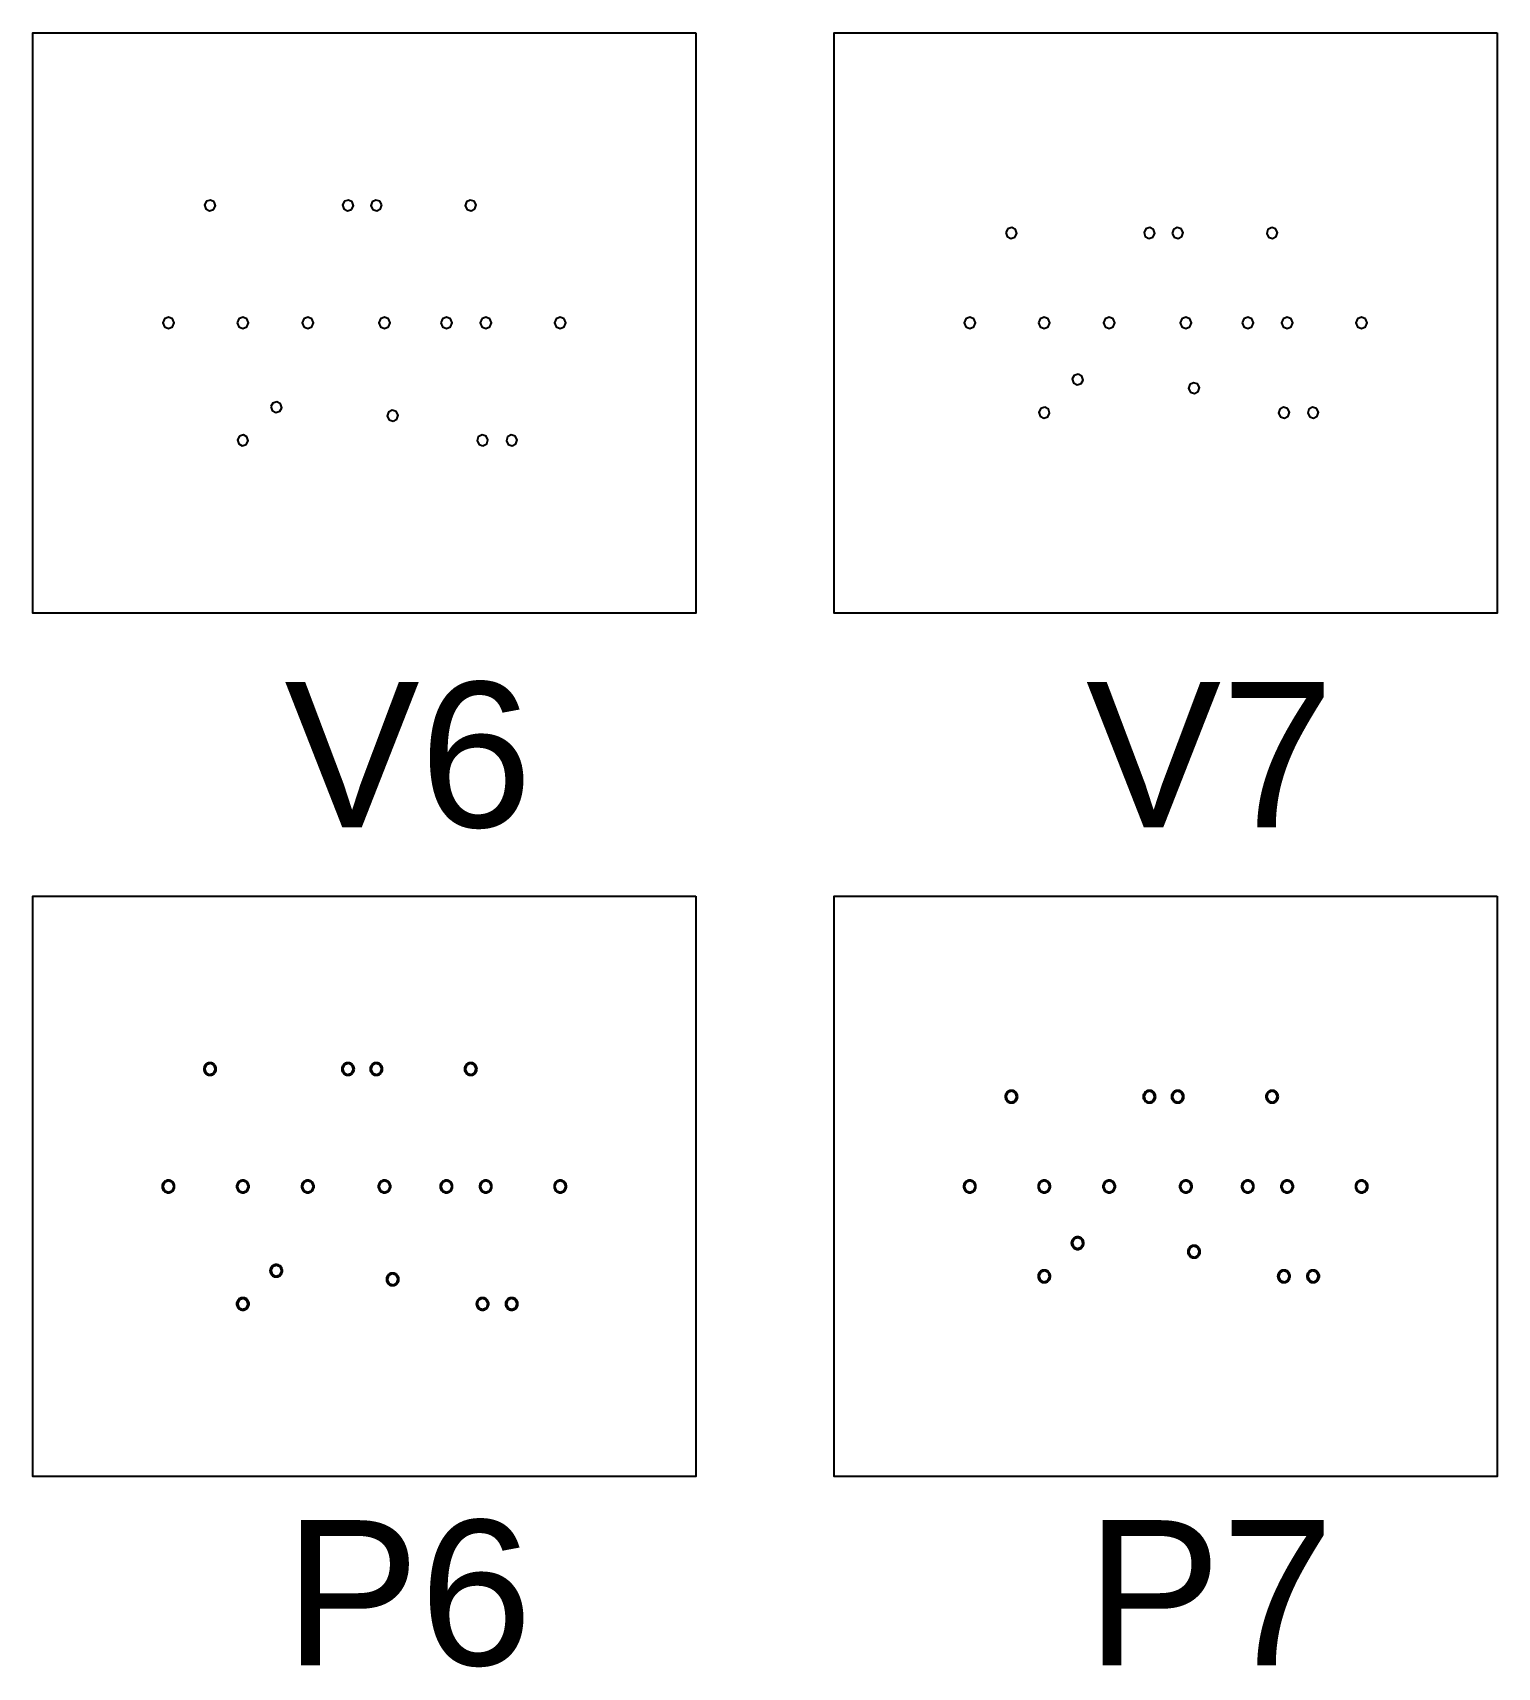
# Model space of a CAD drawing. Extents: x -2.4 to 83.6, y -3.5 to 8.3.
# Drawn here: x 73 to 83.6, y -3.48 to 8.35 of the extents above; entities that cross this region are included whole.
import ezdxf

# ---------------------------------------------------------------- set-up
doc = ezdxf.new("R2010")
doc.units = 0
doc.layers.get('0').update_dxf_attribs({"color": 255, "linetype": 'continuous'})
for name, color, linetype in [('Outline', 1, 'continuous'), ('P6', 243, 'continuous'), ('P7', 107, 'continuous'), ('V6', 202, 'continuous'), ('V7', 187, 'continuous')]:
    doc.layers.add(name, color=color, linetype=linetype)
doc.styles.get("Standard").update_dxf_attribs({"font": 'ARIAL.TTF'})

msp = doc.modelspace()

# ---------------------------------------------------------------- linework, layer by layer
at = {"layer": 'Outline'}
for points in [[(77.8, 8.35), (77.8, 4.15), (73, 4.15), (73, 8.35)], [(83.6, 8.35), (83.6, 4.15), (78.8, 4.15), (78.8, 8.35)], [(77.8, 2.1), (77.8, -2.1), (73, -2.1), (73, 2.1)], [(83.6, 2.1), (83.6, -2.1), (78.8, -2.1), (78.8, 2.1)]]:
    msp.add_lwpolyline(points, close=True, dxfattribs=at)
at = {"layer": 'P6'}
for points in [[(74.329, 0.85), (74.328, 0.856), (74.327, 0.862), (74.325, 0.867), (74.323, 0.873), (74.319, 0.878), (74.315, 0.882), (74.311, 0.886), (74.306, 0.889), (74.301, 0.892), (74.295, 0.894), (74.289, 0.895), (74.283, 0.895), (74.277, 0.895), (74.272, 0.894), (74.266, 0.892), (74.261, 0.889), (74.256, 0.886), (74.251, 0.882), (74.247, 0.878), (74.244, 0.873), (74.241, 0.867), (74.24, 0.862), (74.238, 0.856), (74.238, 0.85), (74.238, 0.844), (74.24, 0.838), (74.241, 0.833), (74.244, 0.827), (74.247, 0.822), (74.251, 0.818), (74.256, 0.814), (74.261, 0.811), (74.266, 0.808), (74.272, 0.806), (74.277, 0.805), (74.283, 0.805), (74.289, 0.805), (74.295, 0.806), (74.301, 0.808), (74.306, 0.811), (74.311, 0.814), (74.315, 0.818), (74.319, 0.822), (74.323, 0.827), (74.325, 0.833), (74.327, 0.838), (74.328, 0.844), (74.329, 0.85)], [(75.328, 0.85), (75.327, 0.856), (75.326, 0.862), (75.324, 0.867), (75.321, 0.873), (75.318, 0.878), (75.314, 0.882), (75.31, 0.886), (75.305, 0.889), (75.3, 0.892), (75.294, 0.894), (75.288, 0.895), (75.282, 0.895), (75.276, 0.895), (75.27, 0.894), (75.265, 0.892), (75.26, 0.889), (75.255, 0.886), (75.25, 0.882), (75.246, 0.878), (75.243, 0.873), (75.24, 0.867), (75.238, 0.862), (75.237, 0.856), (75.237, 0.85), (75.237, 0.844), (75.238, 0.838), (75.24, 0.833), (75.243, 0.827), (75.246, 0.822), (75.25, 0.818), (75.255, 0.814), (75.26, 0.811), (75.265, 0.808), (75.27, 0.806), (75.276, 0.805), (75.282, 0.805), (75.288, 0.805), (75.294, 0.806), (75.3, 0.808), (75.305, 0.811), (75.31, 0.814), (75.314, 0.818), (75.318, 0.822), (75.321, 0.827), (75.324, 0.833), (75.326, 0.838), (75.327, 0.844), (75.328, 0.85)], [(75.532, 0.85), (75.532, 0.856), (75.531, 0.862), (75.529, 0.867), (75.526, 0.873), (75.523, 0.878), (75.519, 0.882), (75.515, 0.886), (75.51, 0.889), (75.504, 0.892), (75.499, 0.894), (75.493, 0.895), (75.487, 0.895), (75.481, 0.895), (75.475, 0.894), (75.47, 0.892), (75.464, 0.889), (75.459, 0.886), (75.455, 0.882), (75.451, 0.878), (75.448, 0.873), (75.445, 0.867), (75.443, 0.862), (75.442, 0.856), (75.442, 0.85), (75.442, 0.844), (75.443, 0.838), (75.445, 0.833), (75.448, 0.827), (75.451, 0.822), (75.455, 0.818), (75.459, 0.814), (75.464, 0.811), (75.47, 0.808), (75.475, 0.806), (75.481, 0.805), (75.487, 0.805), (75.493, 0.805), (75.499, 0.806), (75.504, 0.808), (75.51, 0.811), (75.515, 0.814), (75.519, 0.818), (75.523, 0.822), (75.526, 0.827), (75.529, 0.833), (75.531, 0.838), (75.532, 0.844), (75.532, 0.85)], [(76.216, 0.85), (76.215, 0.856), (76.214, 0.862), (76.212, 0.867), (76.209, 0.873), (76.206, 0.878), (76.202, 0.882), (76.198, 0.886), (76.193, 0.889), (76.188, 0.892), (76.182, 0.894), (76.176, 0.895), (76.17, 0.895), (76.164, 0.895), (76.158, 0.894), (76.153, 0.892), (76.148, 0.889), (76.143, 0.886), (76.138, 0.882), (76.134, 0.878), (76.131, 0.873), (76.128, 0.867), (76.126, 0.862), (76.125, 0.856), (76.125, 0.85), (76.125, 0.844), (76.126, 0.838), (76.128, 0.833), (76.131, 0.827), (76.134, 0.822), (76.138, 0.818), (76.143, 0.814), (76.148, 0.811), (76.153, 0.808), (76.158, 0.806), (76.164, 0.805), (76.17, 0.805), (76.176, 0.805), (76.182, 0.806), (76.188, 0.808), (76.193, 0.811), (76.198, 0.814), (76.202, 0.818), (76.206, 0.822), (76.209, 0.827), (76.212, 0.833), (76.214, 0.838), (76.215, 0.844), (76.216, 0.85)], [(74.027, 0), (74.027, 0.006), (74.026, 0.012), (74.024, 0.017), (74.021, 0.023), (74.018, 0.028), (74.014, 0.032), (74.01, 0.036), (74.005, 0.039), (73.999, 0.042), (73.994, 0.044), (73.988, 0.045), (73.982, 0.045), (73.976, 0.045), (73.97, 0.044), (73.965, 0.042), (73.959, 0.039), (73.954, 0.036), (73.95, 0.032), (73.946, 0.028), (73.943, 0.023), (73.94, 0.017), (73.938, 0.012), (73.937, 0.006), (73.937, 0), (73.937, -0.006), (73.938, -0.012), (73.94, -0.017), (73.943, -0.023), (73.946, -0.028), (73.95, -0.032), (73.954, -0.036), (73.959, -0.039), (73.965, -0.042), (73.97, -0.044), (73.976, -0.045), (73.982, -0.045), (73.988, -0.045), (73.994, -0.044), (73.999, -0.042), (74.005, -0.039), (74.01, -0.036), (74.014, -0.032), (74.018, -0.028), (74.021, -0.023), (74.024, -0.017), (74.026, -0.012), (74.027, -0.006), (74.027, 0)], [(74.566, 0), (74.566, 0.006), (74.565, 0.012), (74.563, 0.017), (74.56, 0.023), (74.557, 0.028), (74.553, 0.032), (74.549, 0.036), (74.544, 0.039), (74.538, 0.042), (74.533, 0.044), (74.527, 0.045), (74.521, 0.045), (74.515, 0.045), (74.509, 0.044), (74.504, 0.042), (74.498, 0.039), (74.493, 0.036), (74.489, 0.032), (74.485, 0.028), (74.482, 0.023), (74.479, 0.017), (74.477, 0.012), (74.476, 0.006), (74.476, 0), (74.476, -0.006), (74.477, -0.012), (74.479, -0.017), (74.482, -0.023), (74.485, -0.028), (74.489, -0.032), (74.493, -0.036), (74.498, -0.039), (74.504, -0.042), (74.509, -0.044), (74.515, -0.045), (74.521, -0.045), (74.527, -0.045), (74.533, -0.044), (74.538, -0.042), (74.544, -0.039), (74.549, -0.036), (74.553, -0.032), (74.557, -0.028), (74.56, -0.023), (74.563, -0.017), (74.565, -0.012), (74.566, -0.006), (74.566, 0)], [(75.036, 0), (75.036, 0.006), (75.035, 0.012), (75.033, 0.017), (75.03, 0.023), (75.027, 0.028), (75.023, 0.032), (75.019, 0.036), (75.014, 0.039), (75.008, 0.042), (75.003, 0.044), (74.997, 0.045), (74.991, 0.045), (74.985, 0.045), (74.979, 0.044), (74.974, 0.042), (74.968, 0.039), (74.963, 0.036), (74.959, 0.032), (74.955, 0.028), (74.952, 0.023), (74.949, 0.017), (74.947, 0.012), (74.946, 0.006), (74.946, 0), (74.946, -0.006), (74.947, -0.012), (74.949, -0.017), (74.952, -0.023), (74.955, -0.028), (74.959, -0.032), (74.963, -0.036), (74.968, -0.039), (74.974, -0.042), (74.979, -0.044), (74.985, -0.045), (74.991, -0.045), (74.997, -0.045), (75.003, -0.044), (75.008, -0.042), (75.014, -0.039), (75.019, -0.036), (75.023, -0.032), (75.027, -0.028), (75.03, -0.023), (75.033, -0.017), (75.035, -0.012), (75.036, -0.006), (75.036, 0)], [(75.591, 0), (75.591, 0.006), (75.59, 0.012), (75.588, 0.017), (75.585, 0.023), (75.582, 0.028), (75.578, 0.032), (75.574, 0.036), (75.569, 0.039), (75.563, 0.042), (75.558, 0.044), (75.552, 0.045), (75.546, 0.045), (75.54, 0.045), (75.534, 0.044), (75.529, 0.042), (75.523, 0.039), (75.518, 0.036), (75.514, 0.032), (75.51, 0.028), (75.507, 0.023), (75.504, 0.017), (75.502, 0.012), (75.501, 0.006), (75.501, 0), (75.501, -0.006), (75.502, -0.012), (75.504, -0.017), (75.507, -0.023), (75.51, -0.028), (75.514, -0.032), (75.518, -0.036), (75.523, -0.039), (75.529, -0.042), (75.534, -0.044), (75.54, -0.045), (75.546, -0.045), (75.552, -0.045), (75.558, -0.044), (75.563, -0.042), (75.569, -0.039), (75.574, -0.036), (75.578, -0.032), (75.582, -0.028), (75.585, -0.023), (75.588, -0.017), (75.59, -0.012), (75.591, -0.006), (75.591, 0)], [(76.039, 0), (76.039, 0.006), (76.038, 0.012), (76.036, 0.017), (76.033, 0.023), (76.03, 0.028), (76.026, 0.032), (76.022, 0.036), (76.017, 0.039), (76.011, 0.042), (76.006, 0.044), (76, 0.045), (75.994, 0.045), (75.988, 0.045), (75.982, 0.044), (75.977, 0.042), (75.971, 0.039), (75.966, 0.036), (75.962, 0.032), (75.958, 0.028), (75.955, 0.023), (75.952, 0.017), (75.95, 0.012), (75.949, 0.006), (75.949, 0), (75.949, -0.006), (75.95, -0.012), (75.952, -0.017), (75.955, -0.023), (75.958, -0.028), (75.962, -0.032), (75.966, -0.036), (75.971, -0.039), (75.977, -0.042), (75.982, -0.044), (75.988, -0.045), (75.994, -0.045), (76, -0.045), (76.006, -0.044), (76.011, -0.042), (76.017, -0.039), (76.022, -0.036), (76.026, -0.032), (76.03, -0.028), (76.033, -0.023), (76.036, -0.017), (76.038, -0.012), (76.039, -0.006), (76.039, 0)], [(76.324, 0), (76.324, 0.006), (76.323, 0.012), (76.321, 0.017), (76.318, 0.023), (76.315, 0.028), (76.311, 0.032), (76.307, 0.036), (76.302, 0.039), (76.296, 0.042), (76.291, 0.044), (76.285, 0.045), (76.279, 0.045), (76.273, 0.045), (76.267, 0.044), (76.262, 0.042), (76.256, 0.039), (76.251, 0.036), (76.247, 0.032), (76.243, 0.028), (76.24, 0.023), (76.237, 0.017), (76.235, 0.012), (76.234, 0.006), (76.234, 0), (76.234, -0.006), (76.235, -0.012), (76.237, -0.017), (76.24, -0.023), (76.243, -0.028), (76.247, -0.032), (76.251, -0.036), (76.256, -0.039), (76.262, -0.042), (76.267, -0.044), (76.273, -0.045), (76.279, -0.045), (76.285, -0.045), (76.291, -0.044), (76.296, -0.042), (76.302, -0.039), (76.307, -0.036), (76.311, -0.032), (76.315, -0.028), (76.318, -0.023), (76.321, -0.017), (76.323, -0.012), (76.324, -0.006), (76.324, 0)], [(76.863, 0), (76.863, 0.006), (76.862, 0.012), (76.86, 0.017), (76.857, 0.023), (76.854, 0.028), (76.85, 0.032), (76.846, 0.036), (76.841, 0.039), (76.835, 0.042), (76.83, 0.044), (76.824, 0.045), (76.818, 0.045), (76.812, 0.045), (76.806, 0.044), (76.801, 0.042), (76.795, 0.039), (76.79, 0.036), (76.786, 0.032), (76.782, 0.028), (76.779, 0.023), (76.776, 0.017), (76.774, 0.012), (76.773, 0.006), (76.773, 0), (76.773, -0.006), (76.774, -0.012), (76.776, -0.017), (76.779, -0.023), (76.782, -0.028), (76.786, -0.032), (76.79, -0.036), (76.795, -0.039), (76.801, -0.042), (76.806, -0.044), (76.812, -0.045), (76.818, -0.045), (76.824, -0.045), (76.83, -0.044), (76.835, -0.042), (76.841, -0.039), (76.846, -0.036), (76.85, -0.032), (76.854, -0.028), (76.857, -0.023), (76.86, -0.017), (76.862, -0.012), (76.863, -0.006), (76.863, 0)], [(74.808, -0.61), (74.808, -0.604), (74.806, -0.598), (74.804, -0.593), (74.802, -0.587), (74.799, -0.582), (74.795, -0.578), (74.79, -0.574), (74.785, -0.571), (74.78, -0.568), (74.774, -0.566), (74.768, -0.565), (74.763, -0.565), (74.757, -0.565), (74.751, -0.566), (74.745, -0.568), (74.74, -0.571), (74.735, -0.574), (74.73, -0.578), (74.727, -0.582), (74.723, -0.587), (74.721, -0.593), (74.719, -0.598), (74.718, -0.604), (74.717, -0.61), (74.718, -0.616), (74.719, -0.622), (74.721, -0.627), (74.723, -0.633), (74.727, -0.638), (74.73, -0.642), (74.735, -0.646), (74.74, -0.649), (74.745, -0.652), (74.751, -0.654), (74.757, -0.655), (74.763, -0.655), (74.768, -0.655), (74.774, -0.654), (74.78, -0.652), (74.785, -0.649), (74.79, -0.646), (74.795, -0.642), (74.799, -0.638), (74.802, -0.633), (74.804, -0.627), (74.806, -0.622), (74.808, -0.616), (74.808, -0.61)], [(75.65, -0.672), (75.65, -0.666), (75.649, -0.66), (75.647, -0.655), (75.644, -0.649), (75.641, -0.644), (75.637, -0.64), (75.633, -0.636), (75.628, -0.633), (75.622, -0.63), (75.617, -0.628), (75.611, -0.627), (75.605, -0.627), (75.599, -0.627), (75.593, -0.628), (75.588, -0.63), (75.582, -0.633), (75.578, -0.636), (75.573, -0.64), (75.569, -0.644), (75.566, -0.649), (75.563, -0.655), (75.561, -0.66), (75.56, -0.666), (75.56, -0.672), (75.56, -0.678), (75.561, -0.684), (75.563, -0.689), (75.566, -0.695), (75.569, -0.7), (75.573, -0.704), (75.578, -0.708), (75.582, -0.711), (75.588, -0.714), (75.593, -0.716), (75.599, -0.717), (75.605, -0.717), (75.611, -0.717), (75.617, -0.716), (75.622, -0.714), (75.628, -0.711), (75.633, -0.708), (75.637, -0.704), (75.641, -0.7), (75.644, -0.695), (75.647, -0.689), (75.649, -0.684), (75.65, -0.678), (75.65, -0.672)], [(74.566, -0.85), (74.566, -0.844), (74.565, -0.838), (74.563, -0.833), (74.56, -0.827), (74.557, -0.822), (74.553, -0.818), (74.549, -0.814), (74.544, -0.811), (74.538, -0.808), (74.533, -0.806), (74.527, -0.805), (74.521, -0.805), (74.515, -0.805), (74.509, -0.806), (74.504, -0.808), (74.498, -0.811), (74.493, -0.814), (74.489, -0.818), (74.485, -0.822), (74.482, -0.827), (74.479, -0.833), (74.477, -0.838), (74.476, -0.844), (74.476, -0.85), (74.476, -0.856), (74.477, -0.862), (74.479, -0.867), (74.482, -0.873), (74.485, -0.878), (74.489, -0.882), (74.493, -0.886), (74.498, -0.889), (74.504, -0.892), (74.509, -0.894), (74.515, -0.895), (74.521, -0.895), (74.527, -0.895), (74.533, -0.894), (74.538, -0.892), (74.544, -0.889), (74.549, -0.886), (74.553, -0.882), (74.557, -0.878), (74.56, -0.873), (74.563, -0.867), (74.565, -0.862), (74.566, -0.856), (74.566, -0.85)], [(76.301, -0.85), (76.301, -0.844), (76.299, -0.838), (76.297, -0.833), (76.295, -0.827), (76.292, -0.822), (76.288, -0.818), (76.283, -0.814), (76.278, -0.811), (76.273, -0.808), (76.267, -0.806), (76.262, -0.805), (76.256, -0.805), (76.25, -0.805), (76.244, -0.806), (76.238, -0.808), (76.233, -0.811), (76.228, -0.814), (76.224, -0.818), (76.22, -0.822), (76.216, -0.827), (76.214, -0.833), (76.212, -0.838), (76.211, -0.844), (76.21, -0.85), (76.211, -0.856), (76.212, -0.862), (76.214, -0.867), (76.216, -0.873), (76.22, -0.878), (76.224, -0.882), (76.228, -0.886), (76.233, -0.889), (76.238, -0.892), (76.244, -0.894), (76.25, -0.895), (76.256, -0.895), (76.262, -0.895), (76.267, -0.894), (76.273, -0.892), (76.278, -0.889), (76.283, -0.886), (76.288, -0.882), (76.292, -0.878), (76.295, -0.873), (76.297, -0.867), (76.299, -0.862), (76.301, -0.856), (76.301, -0.85)], [(76.512, -0.85), (76.512, -0.844), (76.51, -0.838), (76.509, -0.833), (76.506, -0.827), (76.503, -0.822), (76.499, -0.818), (76.494, -0.814), (76.489, -0.811), (76.484, -0.808), (76.478, -0.806), (76.473, -0.805), (76.467, -0.805), (76.461, -0.805), (76.455, -0.806), (76.449, -0.808), (76.444, -0.811), (76.439, -0.814), (76.435, -0.818), (76.431, -0.822), (76.427, -0.827), (76.425, -0.833), (76.423, -0.838), (76.422, -0.844), (76.421, -0.85), (76.422, -0.856), (76.423, -0.862), (76.425, -0.867), (76.427, -0.873), (76.431, -0.878), (76.435, -0.882), (76.439, -0.886), (76.444, -0.889), (76.449, -0.892), (76.455, -0.894), (76.461, -0.895), (76.467, -0.895), (76.473, -0.895), (76.478, -0.894), (76.484, -0.892), (76.489, -0.889), (76.494, -0.886), (76.499, -0.882), (76.503, -0.878), (76.506, -0.873), (76.509, -0.867), (76.51, -0.862), (76.512, -0.856), (76.512, -0.85)]]:
    msp.add_lwpolyline(points, close=True, dxfattribs=at)
at = {"layer": 'P7'}
for points in [[(80.129, 0.65), (80.128, 0.656), (80.127, 0.662), (80.125, 0.667), (80.123, 0.673), (80.119, 0.678), (80.115, 0.682), (80.111, 0.686), (80.106, 0.689), (80.101, 0.692), (80.095, 0.694), (80.089, 0.695), (80.083, 0.695), (80.077, 0.695), (80.072, 0.694), (80.066, 0.692), (80.061, 0.689), (80.056, 0.686), (80.051, 0.682), (80.047, 0.678), (80.044, 0.673), (80.041, 0.667), (80.04, 0.662), (80.038, 0.656), (80.038, 0.65), (80.038, 0.644), (80.04, 0.638), (80.041, 0.633), (80.044, 0.627), (80.047, 0.622), (80.051, 0.618), (80.056, 0.614), (80.061, 0.611), (80.066, 0.608), (80.072, 0.606), (80.077, 0.605), (80.083, 0.605), (80.089, 0.605), (80.095, 0.606), (80.101, 0.608), (80.106, 0.611), (80.111, 0.614), (80.115, 0.618), (80.119, 0.622), (80.123, 0.627), (80.125, 0.633), (80.127, 0.638), (80.128, 0.644), (80.129, 0.65)], [(81.128, 0.65), (81.127, 0.656), (81.126, 0.662), (81.124, 0.667), (81.121, 0.673), (81.118, 0.678), (81.114, 0.682), (81.11, 0.686), (81.105, 0.689), (81.1, 0.692), (81.094, 0.694), (81.088, 0.695), (81.082, 0.695), (81.076, 0.695), (81.07, 0.694), (81.065, 0.692), (81.06, 0.689), (81.055, 0.686), (81.05, 0.682), (81.046, 0.678), (81.043, 0.673), (81.04, 0.667), (81.038, 0.662), (81.037, 0.656), (81.037, 0.65), (81.037, 0.644), (81.038, 0.638), (81.04, 0.633), (81.043, 0.627), (81.046, 0.622), (81.05, 0.618), (81.055, 0.614), (81.06, 0.611), (81.065, 0.608), (81.07, 0.606), (81.076, 0.605), (81.082, 0.605), (81.088, 0.605), (81.094, 0.606), (81.1, 0.608), (81.105, 0.611), (81.11, 0.614), (81.114, 0.618), (81.118, 0.622), (81.121, 0.627), (81.124, 0.633), (81.126, 0.638), (81.127, 0.644), (81.128, 0.65)], [(81.332, 0.65), (81.332, 0.656), (81.331, 0.662), (81.329, 0.667), (81.326, 0.673), (81.323, 0.678), (81.319, 0.682), (81.315, 0.686), (81.31, 0.689), (81.304, 0.692), (81.299, 0.694), (81.293, 0.695), (81.287, 0.695), (81.281, 0.695), (81.275, 0.694), (81.27, 0.692), (81.264, 0.689), (81.259, 0.686), (81.255, 0.682), (81.251, 0.678), (81.248, 0.673), (81.245, 0.667), (81.243, 0.662), (81.242, 0.656), (81.242, 0.65), (81.242, 0.644), (81.243, 0.638), (81.245, 0.633), (81.248, 0.627), (81.251, 0.622), (81.255, 0.618), (81.259, 0.614), (81.264, 0.611), (81.27, 0.608), (81.275, 0.606), (81.281, 0.605), (81.287, 0.605), (81.293, 0.605), (81.299, 0.606), (81.304, 0.608), (81.31, 0.611), (81.315, 0.614), (81.319, 0.618), (81.323, 0.622), (81.326, 0.627), (81.329, 0.633), (81.331, 0.638), (81.332, 0.644), (81.332, 0.65)], [(82.016, 0.65), (82.015, 0.656), (82.014, 0.662), (82.012, 0.667), (82.009, 0.673), (82.006, 0.678), (82.002, 0.682), (81.998, 0.686), (81.993, 0.689), (81.988, 0.692), (81.982, 0.694), (81.976, 0.695), (81.97, 0.695), (81.964, 0.695), (81.958, 0.694), (81.953, 0.692), (81.948, 0.689), (81.943, 0.686), (81.938, 0.682), (81.934, 0.678), (81.931, 0.673), (81.928, 0.667), (81.926, 0.662), (81.925, 0.656), (81.925, 0.65), (81.925, 0.644), (81.926, 0.638), (81.928, 0.633), (81.931, 0.627), (81.934, 0.622), (81.938, 0.618), (81.943, 0.614), (81.948, 0.611), (81.953, 0.608), (81.958, 0.606), (81.964, 0.605), (81.97, 0.605), (81.976, 0.605), (81.982, 0.606), (81.988, 0.608), (81.993, 0.611), (81.998, 0.614), (82.002, 0.618), (82.006, 0.622), (82.009, 0.627), (82.012, 0.633), (82.014, 0.638), (82.015, 0.644), (82.016, 0.65)], [(79.827, 0), (79.827, 0.006), (79.826, 0.012), (79.824, 0.017), (79.821, 0.023), (79.818, 0.028), (79.814, 0.032), (79.81, 0.036), (79.805, 0.039), (79.799, 0.042), (79.794, 0.044), (79.788, 0.045), (79.782, 0.045), (79.776, 0.045), (79.77, 0.044), (79.765, 0.042), (79.759, 0.039), (79.754, 0.036), (79.75, 0.032), (79.746, 0.028), (79.743, 0.023), (79.74, 0.017), (79.738, 0.012), (79.737, 0.006), (79.737, 0), (79.737, -0.006), (79.738, -0.012), (79.74, -0.017), (79.743, -0.023), (79.746, -0.028), (79.75, -0.032), (79.754, -0.036), (79.759, -0.039), (79.765, -0.042), (79.77, -0.044), (79.776, -0.045), (79.782, -0.045), (79.788, -0.045), (79.794, -0.044), (79.799, -0.042), (79.805, -0.039), (79.81, -0.036), (79.814, -0.032), (79.818, -0.028), (79.821, -0.023), (79.824, -0.017), (79.826, -0.012), (79.827, -0.006), (79.827, 0)], [(80.366, 0), (80.366, 0.006), (80.365, 0.012), (80.363, 0.017), (80.36, 0.023), (80.357, 0.028), (80.353, 0.032), (80.349, 0.036), (80.344, 0.039), (80.338, 0.042), (80.333, 0.044), (80.327, 0.045), (80.321, 0.045), (80.315, 0.045), (80.309, 0.044), (80.304, 0.042), (80.298, 0.039), (80.293, 0.036), (80.289, 0.032), (80.285, 0.028), (80.282, 0.023), (80.279, 0.017), (80.277, 0.012), (80.276, 0.006), (80.276, 0), (80.276, -0.006), (80.277, -0.012), (80.279, -0.017), (80.282, -0.023), (80.285, -0.028), (80.289, -0.032), (80.293, -0.036), (80.298, -0.039), (80.304, -0.042), (80.309, -0.044), (80.315, -0.045), (80.321, -0.045), (80.327, -0.045), (80.333, -0.044), (80.338, -0.042), (80.344, -0.039), (80.349, -0.036), (80.353, -0.032), (80.357, -0.028), (80.36, -0.023), (80.363, -0.017), (80.365, -0.012), (80.366, -0.006), (80.366, 0)], [(80.836, 0), (80.836, 0.006), (80.835, 0.012), (80.833, 0.017), (80.83, 0.023), (80.827, 0.028), (80.823, 0.032), (80.819, 0.036), (80.814, 0.039), (80.808, 0.042), (80.803, 0.044), (80.797, 0.045), (80.791, 0.045), (80.785, 0.045), (80.779, 0.044), (80.774, 0.042), (80.768, 0.039), (80.763, 0.036), (80.759, 0.032), (80.755, 0.028), (80.752, 0.023), (80.749, 0.017), (80.747, 0.012), (80.746, 0.006), (80.746, 0), (80.746, -0.006), (80.747, -0.012), (80.749, -0.017), (80.752, -0.023), (80.755, -0.028), (80.759, -0.032), (80.763, -0.036), (80.768, -0.039), (80.774, -0.042), (80.779, -0.044), (80.785, -0.045), (80.791, -0.045), (80.797, -0.045), (80.803, -0.044), (80.808, -0.042), (80.814, -0.039), (80.819, -0.036), (80.823, -0.032), (80.827, -0.028), (80.83, -0.023), (80.833, -0.017), (80.835, -0.012), (80.836, -0.006), (80.836, 0)], [(81.391, 0), (81.391, 0.006), (81.39, 0.012), (81.388, 0.017), (81.385, 0.023), (81.382, 0.028), (81.378, 0.032), (81.374, 0.036), (81.369, 0.039), (81.363, 0.042), (81.358, 0.044), (81.352, 0.045), (81.346, 0.045), (81.34, 0.045), (81.334, 0.044), (81.329, 0.042), (81.323, 0.039), (81.318, 0.036), (81.314, 0.032), (81.31, 0.028), (81.307, 0.023), (81.304, 0.017), (81.302, 0.012), (81.301, 0.006), (81.301, 0), (81.301, -0.006), (81.302, -0.012), (81.304, -0.017), (81.307, -0.023), (81.31, -0.028), (81.314, -0.032), (81.318, -0.036), (81.323, -0.039), (81.329, -0.042), (81.334, -0.044), (81.34, -0.045), (81.346, -0.045), (81.352, -0.045), (81.358, -0.044), (81.363, -0.042), (81.369, -0.039), (81.374, -0.036), (81.378, -0.032), (81.382, -0.028), (81.385, -0.023), (81.388, -0.017), (81.39, -0.012), (81.391, -0.006), (81.391, 0)], [(81.839, 0), (81.839, 0.006), (81.838, 0.012), (81.836, 0.017), (81.833, 0.023), (81.83, 0.028), (81.826, 0.032), (81.822, 0.036), (81.817, 0.039), (81.811, 0.042), (81.806, 0.044), (81.8, 0.045), (81.794, 0.045), (81.788, 0.045), (81.782, 0.044), (81.777, 0.042), (81.771, 0.039), (81.766, 0.036), (81.762, 0.032), (81.758, 0.028), (81.755, 0.023), (81.752, 0.017), (81.75, 0.012), (81.749, 0.006), (81.749, 0), (81.749, -0.006), (81.75, -0.012), (81.752, -0.017), (81.755, -0.023), (81.758, -0.028), (81.762, -0.032), (81.766, -0.036), (81.771, -0.039), (81.777, -0.042), (81.782, -0.044), (81.788, -0.045), (81.794, -0.045), (81.8, -0.045), (81.806, -0.044), (81.811, -0.042), (81.817, -0.039), (81.822, -0.036), (81.826, -0.032), (81.83, -0.028), (81.833, -0.023), (81.836, -0.017), (81.838, -0.012), (81.839, -0.006), (81.839, 0)], [(82.124, 0), (82.124, 0.006), (82.123, 0.012), (82.121, 0.017), (82.118, 0.023), (82.115, 0.028), (82.111, 0.032), (82.107, 0.036), (82.102, 0.039), (82.096, 0.042), (82.091, 0.044), (82.085, 0.045), (82.079, 0.045), (82.073, 0.045), (82.067, 0.044), (82.062, 0.042), (82.056, 0.039), (82.051, 0.036), (82.047, 0.032), (82.043, 0.028), (82.04, 0.023), (82.037, 0.017), (82.035, 0.012), (82.034, 0.006), (82.034, 0), (82.034, -0.006), (82.035, -0.012), (82.037, -0.017), (82.04, -0.023), (82.043, -0.028), (82.047, -0.032), (82.051, -0.036), (82.056, -0.039), (82.062, -0.042), (82.067, -0.044), (82.073, -0.045), (82.079, -0.045), (82.085, -0.045), (82.091, -0.044), (82.096, -0.042), (82.102, -0.039), (82.107, -0.036), (82.111, -0.032), (82.115, -0.028), (82.118, -0.023), (82.121, -0.017), (82.123, -0.012), (82.124, -0.006), (82.124, 0)], [(82.663, 0), (82.663, 0.006), (82.662, 0.012), (82.66, 0.017), (82.657, 0.023), (82.654, 0.028), (82.65, 0.032), (82.646, 0.036), (82.641, 0.039), (82.635, 0.042), (82.63, 0.044), (82.624, 0.045), (82.618, 0.045), (82.612, 0.045), (82.606, 0.044), (82.601, 0.042), (82.595, 0.039), (82.59, 0.036), (82.586, 0.032), (82.582, 0.028), (82.579, 0.023), (82.576, 0.017), (82.574, 0.012), (82.573, 0.006), (82.573, 0), (82.573, -0.006), (82.574, -0.012), (82.576, -0.017), (82.579, -0.023), (82.582, -0.028), (82.586, -0.032), (82.59, -0.036), (82.595, -0.039), (82.601, -0.042), (82.606, -0.044), (82.612, -0.045), (82.618, -0.045), (82.624, -0.045), (82.63, -0.044), (82.635, -0.042), (82.641, -0.039), (82.646, -0.036), (82.65, -0.032), (82.654, -0.028), (82.657, -0.023), (82.66, -0.017), (82.662, -0.012), (82.663, -0.006), (82.663, 0)], [(80.608, -0.41), (80.608, -0.404), (80.606, -0.398), (80.604, -0.393), (80.602, -0.387), (80.599, -0.382), (80.595, -0.378), (80.59, -0.374), (80.585, -0.371), (80.58, -0.368), (80.574, -0.366), (80.568, -0.365), (80.563, -0.365), (80.557, -0.365), (80.551, -0.366), (80.545, -0.368), (80.54, -0.371), (80.535, -0.374), (80.53, -0.378), (80.527, -0.382), (80.523, -0.387), (80.521, -0.393), (80.519, -0.398), (80.518, -0.404), (80.517, -0.41), (80.518, -0.416), (80.519, -0.422), (80.521, -0.427), (80.523, -0.433), (80.527, -0.438), (80.53, -0.442), (80.535, -0.446), (80.54, -0.449), (80.545, -0.452), (80.551, -0.454), (80.557, -0.455), (80.563, -0.455), (80.568, -0.455), (80.574, -0.454), (80.58, -0.452), (80.585, -0.449), (80.59, -0.446), (80.595, -0.442), (80.599, -0.438), (80.602, -0.433), (80.604, -0.427), (80.606, -0.422), (80.608, -0.416), (80.608, -0.41)], [(81.45, -0.472), (81.45, -0.466), (81.449, -0.46), (81.447, -0.455), (81.444, -0.449), (81.441, -0.444), (81.437, -0.44), (81.433, -0.436), (81.428, -0.433), (81.422, -0.43), (81.417, -0.428), (81.411, -0.427), (81.405, -0.427), (81.399, -0.427), (81.393, -0.428), (81.388, -0.43), (81.382, -0.433), (81.378, -0.436), (81.373, -0.44), (81.369, -0.444), (81.366, -0.449), (81.363, -0.455), (81.361, -0.46), (81.36, -0.466), (81.36, -0.472), (81.36, -0.478), (81.361, -0.484), (81.363, -0.489), (81.366, -0.495), (81.369, -0.5), (81.373, -0.504), (81.378, -0.508), (81.382, -0.511), (81.388, -0.514), (81.393, -0.516), (81.399, -0.517), (81.405, -0.517), (81.411, -0.517), (81.417, -0.516), (81.422, -0.514), (81.428, -0.511), (81.433, -0.508), (81.437, -0.504), (81.441, -0.5), (81.444, -0.495), (81.447, -0.489), (81.449, -0.484), (81.45, -0.478), (81.45, -0.472)], [(80.366, -0.65), (80.366, -0.644), (80.365, -0.638), (80.363, -0.633), (80.36, -0.627), (80.357, -0.622), (80.353, -0.618), (80.349, -0.614), (80.344, -0.611), (80.338, -0.608), (80.333, -0.606), (80.327, -0.605), (80.321, -0.605), (80.315, -0.605), (80.309, -0.606), (80.304, -0.608), (80.298, -0.611), (80.293, -0.614), (80.289, -0.618), (80.285, -0.622), (80.282, -0.627), (80.279, -0.633), (80.277, -0.638), (80.276, -0.644), (80.276, -0.65), (80.276, -0.656), (80.277, -0.662), (80.279, -0.667), (80.282, -0.673), (80.285, -0.678), (80.289, -0.682), (80.293, -0.686), (80.298, -0.689), (80.304, -0.692), (80.309, -0.694), (80.315, -0.695), (80.321, -0.695), (80.327, -0.695), (80.333, -0.694), (80.338, -0.692), (80.344, -0.689), (80.349, -0.686), (80.353, -0.682), (80.357, -0.678), (80.36, -0.673), (80.363, -0.667), (80.365, -0.662), (80.366, -0.656), (80.366, -0.65)], [(82.101, -0.65), (82.101, -0.644), (82.099, -0.638), (82.097, -0.633), (82.095, -0.627), (82.092, -0.622), (82.088, -0.618), (82.083, -0.614), (82.078, -0.611), (82.073, -0.608), (82.067, -0.606), (82.062, -0.605), (82.056, -0.605), (82.05, -0.605), (82.044, -0.606), (82.038, -0.608), (82.033, -0.611), (82.028, -0.614), (82.024, -0.618), (82.02, -0.622), (82.016, -0.627), (82.014, -0.633), (82.012, -0.638), (82.011, -0.644), (82.01, -0.65), (82.011, -0.656), (82.012, -0.662), (82.014, -0.667), (82.016, -0.673), (82.02, -0.678), (82.024, -0.682), (82.028, -0.686), (82.033, -0.689), (82.038, -0.692), (82.044, -0.694), (82.05, -0.695), (82.056, -0.695), (82.062, -0.695), (82.067, -0.694), (82.073, -0.692), (82.078, -0.689), (82.083, -0.686), (82.088, -0.682), (82.092, -0.678), (82.095, -0.673), (82.097, -0.667), (82.099, -0.662), (82.101, -0.656), (82.101, -0.65)], [(82.312, -0.65), (82.312, -0.644), (82.31, -0.638), (82.309, -0.633), (82.306, -0.627), (82.303, -0.622), (82.299, -0.618), (82.294, -0.614), (82.289, -0.611), (82.284, -0.608), (82.278, -0.606), (82.273, -0.605), (82.267, -0.605), (82.261, -0.605), (82.255, -0.606), (82.249, -0.608), (82.244, -0.611), (82.239, -0.614), (82.235, -0.618), (82.231, -0.622), (82.227, -0.627), (82.225, -0.633), (82.223, -0.638), (82.222, -0.644), (82.221, -0.65), (82.222, -0.656), (82.223, -0.662), (82.225, -0.667), (82.227, -0.673), (82.231, -0.678), (82.235, -0.682), (82.239, -0.686), (82.244, -0.689), (82.249, -0.692), (82.255, -0.694), (82.261, -0.695), (82.267, -0.695), (82.273, -0.695), (82.278, -0.694), (82.284, -0.692), (82.289, -0.689), (82.294, -0.686), (82.299, -0.682), (82.303, -0.678), (82.306, -0.673), (82.309, -0.667), (82.31, -0.662), (82.312, -0.656), (82.312, -0.65)]]:
    msp.add_lwpolyline(points, close=True, dxfattribs=at)
at = {"layer": 'V6'}
for points in [[(74.314, 7.125), (74.287, 7.139), (74.258, 7.13), (74.244, 7.104), (74.253, 7.075), (74.28, 7.061), (74.308, 7.07), (74.322, 7.096), (74.314, 7.125)], [(75.307, 7.07), (75.321, 7.096), (75.312, 7.125), (75.286, 7.139), (75.257, 7.13), (75.243, 7.104), (75.252, 7.075), (75.279, 7.061), (75.307, 7.07)], [(75.526, 7.104), (75.512, 7.13), (75.483, 7.139), (75.457, 7.125), (75.448, 7.096), (75.462, 7.07), (75.491, 7.061), (75.517, 7.075), (75.526, 7.104)], [(76.2, 7.075), (76.209, 7.104), (76.195, 7.13), (76.167, 7.139), (76.14, 7.125), (76.131, 7.096), (76.145, 7.07), (76.174, 7.061), (76.2, 7.075)], [(73.953, 6.221), (73.982, 6.209), (74.011, 6.221), (74.023, 6.25), (74.011, 6.279), (73.982, 6.291), (73.953, 6.279), (73.941, 6.25), (73.953, 6.221)], [(74.48, 6.25), (74.492, 6.221), (74.521, 6.209), (74.55, 6.221), (74.562, 6.25), (74.55, 6.279), (74.521, 6.291), (74.492, 6.279), (74.48, 6.25)], [(74.962, 6.221), (74.991, 6.209), (75.02, 6.221), (75.032, 6.25), (75.02, 6.279), (74.991, 6.291), (74.962, 6.279), (74.95, 6.25), (74.962, 6.221)], [(75.575, 6.221), (75.587, 6.25), (75.575, 6.279), (75.546, 6.291), (75.517, 6.279), (75.505, 6.25), (75.517, 6.221), (75.546, 6.209), (75.575, 6.221)], [(75.953, 6.25), (75.965, 6.221), (75.994, 6.209), (76.023, 6.221), (76.035, 6.25), (76.023, 6.279), (75.994, 6.291), (75.965, 6.279), (75.953, 6.25)], [(76.25, 6.279), (76.238, 6.25), (76.25, 6.221), (76.279, 6.209), (76.308, 6.221), (76.32, 6.25), (76.308, 6.279), (76.279, 6.291), (76.25, 6.279)], [(76.847, 6.279), (76.818, 6.291), (76.789, 6.279), (76.777, 6.25), (76.789, 6.221), (76.818, 6.209), (76.847, 6.221), (76.859, 6.25), (76.847, 6.279)], [(74.724, 5.644), (74.732, 5.615), (74.759, 5.601), (74.788, 5.61), (74.802, 5.636), (74.793, 5.665), (74.766, 5.679), (74.738, 5.67), (74.724, 5.644)], [(75.609, 5.539), (75.635, 5.553), (75.644, 5.582), (75.63, 5.608), (75.601, 5.617), (75.575, 5.603), (75.566, 5.574), (75.58, 5.548), (75.609, 5.539)], [(74.496, 5.43), (74.482, 5.404), (74.491, 5.375), (74.517, 5.361), (74.546, 5.37), (74.56, 5.396), (74.551, 5.425), (74.525, 5.439), (74.496, 5.43)], [(76.259, 5.361), (76.286, 5.375), (76.295, 5.404), (76.281, 5.43), (76.252, 5.439), (76.225, 5.425), (76.217, 5.396), (76.231, 5.37), (76.259, 5.361)], [(76.436, 5.425), (76.428, 5.396), (76.442, 5.37), (76.47, 5.361), (76.497, 5.375), (76.506, 5.404), (76.492, 5.43), (76.463, 5.439), (76.436, 5.425)], [(74.314, 0.875), (74.287, 0.889), (74.258, 0.88), (74.244, 0.854), (74.253, 0.825), (74.28, 0.811), (74.308, 0.82), (74.322, 0.846), (74.314, 0.875)], [(75.307, 0.82), (75.321, 0.846), (75.312, 0.875), (75.286, 0.889), (75.257, 0.88), (75.243, 0.854), (75.252, 0.825), (75.279, 0.811), (75.307, 0.82)], [(75.526, 0.854), (75.512, 0.88), (75.483, 0.889), (75.457, 0.875), (75.448, 0.846), (75.462, 0.82), (75.491, 0.811), (75.517, 0.825), (75.526, 0.854)], [(76.2, 0.825), (76.209, 0.854), (76.195, 0.88), (76.167, 0.889), (76.14, 0.875), (76.131, 0.846), (76.145, 0.82), (76.174, 0.811), (76.2, 0.825)], [(73.953, -0.029), (73.982, -0.041), (74.011, -0.029), (74.023, 0), (74.011, 0.029), (73.982, 0.041), (73.953, 0.029), (73.941, 0), (73.953, -0.029)], [(74.48, 0), (74.492, -0.029), (74.521, -0.041), (74.55, -0.029), (74.562, 0), (74.55, 0.029), (74.521, 0.041), (74.492, 0.029), (74.48, 0)], [(74.962, -0.029), (74.991, -0.041), (75.02, -0.029), (75.032, 0), (75.02, 0.029), (74.991, 0.041), (74.962, 0.029), (74.95, 0), (74.962, -0.029)], [(75.575, -0.029), (75.587, 0), (75.575, 0.029), (75.546, 0.041), (75.517, 0.029), (75.505, 0), (75.517, -0.029), (75.546, -0.041), (75.575, -0.029)], [(75.953, 0), (75.965, -0.029), (75.994, -0.041), (76.023, -0.029), (76.035, 0), (76.023, 0.029), (75.994, 0.041), (75.965, 0.029), (75.953, 0)], [(76.25, 0.029), (76.238, 0), (76.25, -0.029), (76.279, -0.041), (76.308, -0.029), (76.32, 0), (76.308, 0.029), (76.279, 0.041), (76.25, 0.029)], [(76.847, 0.029), (76.818, 0.041), (76.789, 0.029), (76.777, 0), (76.789, -0.029), (76.818, -0.041), (76.847, -0.029), (76.859, 0), (76.847, 0.029)], [(74.724, -0.606), (74.732, -0.635), (74.759, -0.649), (74.788, -0.64), (74.802, -0.614), (74.793, -0.585), (74.766, -0.571), (74.738, -0.58), (74.724, -0.606)], [(75.609, -0.711), (75.635, -0.697), (75.644, -0.668), (75.63, -0.642), (75.601, -0.633), (75.575, -0.647), (75.566, -0.676), (75.58, -0.702), (75.609, -0.711)], [(74.496, -0.82), (74.482, -0.846), (74.491, -0.875), (74.517, -0.889), (74.546, -0.88), (74.56, -0.854), (74.551, -0.825), (74.525, -0.811), (74.496, -0.82)], [(76.259, -0.889), (76.286, -0.875), (76.295, -0.846), (76.281, -0.82), (76.252, -0.811), (76.225, -0.825), (76.217, -0.854), (76.231, -0.88), (76.259, -0.889)], [(76.436, -0.825), (76.428, -0.854), (76.442, -0.88), (76.47, -0.889), (76.497, -0.875), (76.506, -0.846), (76.492, -0.82), (76.463, -0.811), (76.436, -0.825)]]:
    msp.add_lwpolyline(points, close=True, dxfattribs=at)
at = {"layer": 'V7'}
for points in [[(80.044, 6.904), (80.053, 6.875), (80.08, 6.861), (80.108, 6.87), (80.122, 6.896), (80.114, 6.925), (80.087, 6.939), (80.058, 6.93), (80.044, 6.904)], [(81.079, 6.861), (81.107, 6.87), (81.121, 6.896), (81.112, 6.925), (81.086, 6.939), (81.057, 6.93), (81.043, 6.904), (81.052, 6.875), (81.079, 6.861)], [(81.248, 6.896), (81.262, 6.87), (81.291, 6.861), (81.317, 6.875), (81.326, 6.904), (81.312, 6.93), (81.283, 6.939), (81.257, 6.925), (81.248, 6.896)], [(81.967, 6.939), (81.94, 6.925), (81.931, 6.896), (81.945, 6.87), (81.974, 6.861), (82, 6.875), (82.009, 6.904), (81.995, 6.93), (81.967, 6.939)], [(79.753, 6.221), (79.782, 6.209), (79.811, 6.221), (79.823, 6.25), (79.811, 6.279), (79.782, 6.291), (79.753, 6.279), (79.741, 6.25), (79.753, 6.221)], [(80.28, 6.25), (80.292, 6.221), (80.321, 6.209), (80.35, 6.221), (80.362, 6.25), (80.35, 6.279), (80.321, 6.291), (80.292, 6.279), (80.28, 6.25)], [(80.762, 6.221), (80.791, 6.209), (80.82, 6.221), (80.832, 6.25), (80.82, 6.279), (80.791, 6.291), (80.762, 6.279), (80.75, 6.25), (80.762, 6.221)], [(81.375, 6.221), (81.387, 6.25), (81.375, 6.279), (81.346, 6.291), (81.317, 6.279), (81.305, 6.25), (81.317, 6.221), (81.346, 6.209), (81.375, 6.221)], [(81.753, 6.25), (81.765, 6.221), (81.794, 6.209), (81.823, 6.221), (81.835, 6.25), (81.823, 6.279), (81.794, 6.291), (81.765, 6.279), (81.753, 6.25)], [(82.05, 6.279), (82.038, 6.25), (82.05, 6.221), (82.079, 6.209), (82.108, 6.221), (82.12, 6.25), (82.108, 6.279), (82.079, 6.291), (82.05, 6.279)], [(82.647, 6.279), (82.618, 6.291), (82.589, 6.279), (82.577, 6.25), (82.589, 6.221), (82.618, 6.209), (82.647, 6.221), (82.659, 6.25), (82.647, 6.279)], [(80.566, 5.879), (80.538, 5.87), (80.524, 5.844), (80.532, 5.815), (80.559, 5.801), (80.588, 5.81), (80.602, 5.836), (80.593, 5.865), (80.566, 5.879)], [(81.401, 5.817), (81.375, 5.803), (81.366, 5.774), (81.38, 5.748), (81.409, 5.739), (81.435, 5.753), (81.444, 5.782), (81.43, 5.808), (81.401, 5.817)], [(80.325, 5.639), (80.296, 5.63), (80.282, 5.604), (80.291, 5.575), (80.317, 5.561), (80.346, 5.57), (80.36, 5.596), (80.351, 5.625), (80.325, 5.639)], [(82.025, 5.625), (82.017, 5.596), (82.031, 5.57), (82.059, 5.561), (82.086, 5.575), (82.095, 5.604), (82.081, 5.63), (82.052, 5.639), (82.025, 5.625)], [(82.236, 5.625), (82.228, 5.596), (82.242, 5.57), (82.27, 5.561), (82.297, 5.575), (82.306, 5.604), (82.292, 5.63), (82.263, 5.639), (82.236, 5.625)], [(80.044, 0.654), (80.053, 0.625), (80.08, 0.611), (80.108, 0.62), (80.122, 0.646), (80.114, 0.675), (80.087, 0.689), (80.058, 0.68), (80.044, 0.654)], [(81.079, 0.611), (81.107, 0.62), (81.121, 0.646), (81.112, 0.675), (81.086, 0.689), (81.057, 0.68), (81.043, 0.654), (81.052, 0.625), (81.079, 0.611)], [(81.248, 0.646), (81.262, 0.62), (81.291, 0.611), (81.317, 0.625), (81.326, 0.654), (81.312, 0.68), (81.283, 0.689), (81.257, 0.675), (81.248, 0.646)], [(81.967, 0.689), (81.94, 0.675), (81.931, 0.646), (81.945, 0.62), (81.974, 0.611), (82, 0.625), (82.009, 0.654), (81.995, 0.68), (81.967, 0.689)], [(79.753, -0.029), (79.782, -0.041), (79.811, -0.029), (79.823, 0), (79.811, 0.029), (79.782, 0.041), (79.753, 0.029), (79.741, 0), (79.753, -0.029)], [(80.28, 0), (80.292, -0.029), (80.321, -0.041), (80.35, -0.029), (80.362, 0), (80.35, 0.029), (80.321, 0.041), (80.292, 0.029), (80.28, 0)], [(80.762, -0.029), (80.791, -0.041), (80.82, -0.029), (80.832, 0), (80.82, 0.029), (80.791, 0.041), (80.762, 0.029), (80.75, 0), (80.762, -0.029)], [(81.375, -0.029), (81.387, 0), (81.375, 0.029), (81.346, 0.041), (81.317, 0.029), (81.305, 0), (81.317, -0.029), (81.346, -0.041), (81.375, -0.029)], [(81.753, 0), (81.765, -0.029), (81.794, -0.041), (81.823, -0.029), (81.835, 0), (81.823, 0.029), (81.794, 0.041), (81.765, 0.029), (81.753, 0)], [(82.05, 0.029), (82.038, 0), (82.05, -0.029), (82.079, -0.041), (82.108, -0.029), (82.12, 0), (82.108, 0.029), (82.079, 0.041), (82.05, 0.029)], [(82.647, 0.029), (82.618, 0.041), (82.589, 0.029), (82.577, 0), (82.589, -0.029), (82.618, -0.041), (82.647, -0.029), (82.659, 0), (82.647, 0.029)], [(80.566, -0.371), (80.538, -0.38), (80.524, -0.406), (80.532, -0.435), (80.559, -0.449), (80.588, -0.44), (80.602, -0.414), (80.593, -0.385), (80.566, -0.371)], [(81.401, -0.433), (81.375, -0.447), (81.366, -0.476), (81.38, -0.502), (81.409, -0.511), (81.435, -0.497), (81.444, -0.468), (81.43, -0.442), (81.401, -0.433)], [(80.325, -0.611), (80.296, -0.62), (80.282, -0.646), (80.291, -0.675), (80.317, -0.689), (80.346, -0.68), (80.36, -0.654), (80.351, -0.625), (80.325, -0.611)], [(82.025, -0.625), (82.017, -0.654), (82.031, -0.68), (82.059, -0.689), (82.086, -0.675), (82.095, -0.646), (82.081, -0.62), (82.052, -0.611), (82.025, -0.625)], [(82.236, -0.625), (82.228, -0.654), (82.242, -0.68), (82.27, -0.689), (82.297, -0.675), (82.306, -0.646), (82.292, -0.62), (82.263, -0.611), (82.236, -0.625)]]:
    msp.add_lwpolyline(points, close=True, dxfattribs=at)

# ---------------------------------------------------------------- texts
for s, p in [('V6', (74.822, 2.6)), ('V7', (80.623, 2.6)), ('P6', (74.822, -3.465)), ('P7', (80.623, -3.465))]:
    msp.add_text(s, height=1.05).set_placement(p)

doc.saveas('drawing.dxf')
